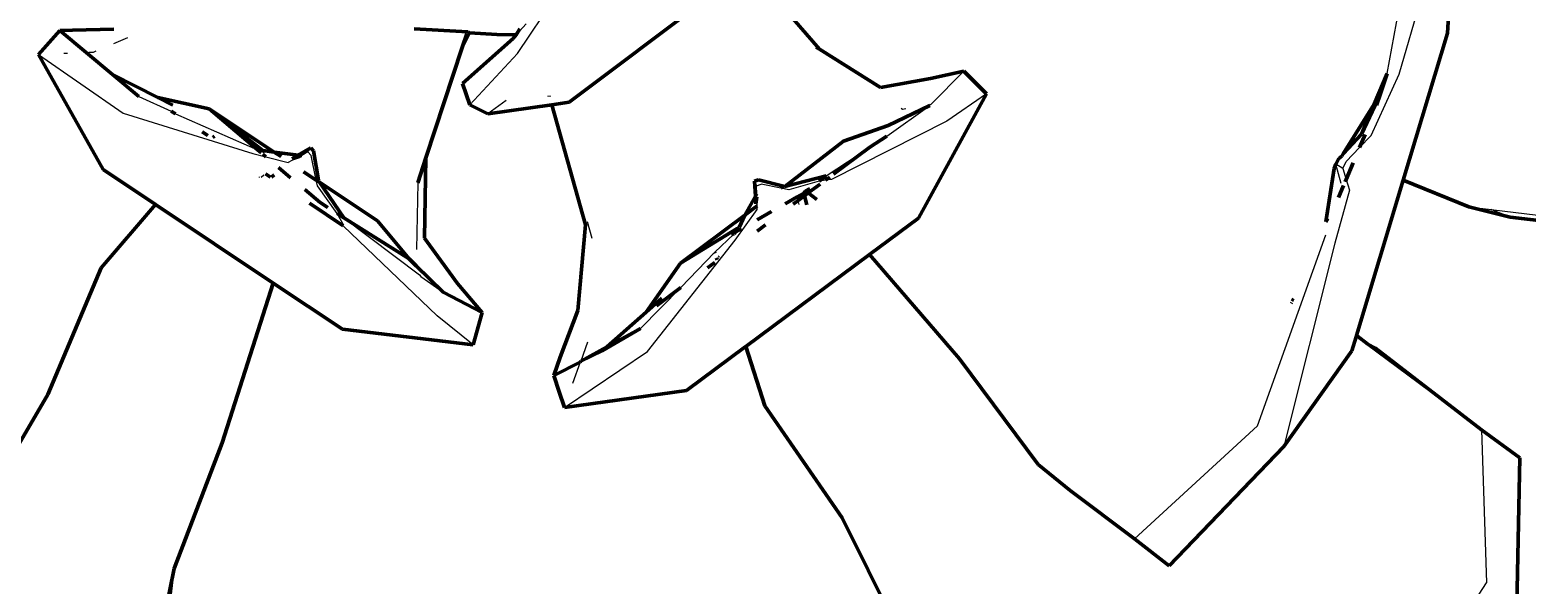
# Model space of a CAD drawing. Header units: millimetres. Extents: x 4307 to 31003, y 2809 to 20009.
# Drawn here: x 13529.1 to 13594.1, y 8909.1 to 8933.3 of the extents above; entities that cross this region are included whole.
import ezdxf

# ---------------------------------------------------------------- set-up
doc = ezdxf.new("R2010")
doc.units = ezdxf.units.MM
doc.layers.add('ProfileEdges', color=7, linetype='Continuous')

msp = doc.modelspace()

# ---------------------------------------------------------------- linework, layer by layer
for p, q in [((13588.051, 8931.368), (13589.674, 8940.167)), ((13588.57, 8931.343), (13591.081, 8940.028)), ((13560.084, 8936.22), (13563.231, 8932.519)), ((13550.25, 8932.244), (13552.559, 8935.678)), ((13550.195, 8933.045), (13550.63, 8933.529)), ((13533.295, 8932.917), (13532.693, 8932.663)), ((13548.084, 8933.177), (13548.044, 8933.097)), ((13549.229, 8933.112), (13549.35, 8933.059)), ((13529.427, 8932.193), (13533.11, 8929.642)), ((13530.685, 8932.24), (13530.527, 8932.234)), ((13531.797, 8932.286), (13531.62, 8932.278)), ((13531.918, 8932.337), (13531.797, 8932.286)), ((13550.25, 8932.244), (13548.175, 8930.005)), ((13569.643, 8931.468), (13568.225, 8930.03)), ((13587.362, 8928.676), (13588.57, 8931.343)), ((13533.785, 8930.37), (13535.201, 8929.733)), ((13570.637, 8930.481), (13568.904, 8929.29)), ((13533.11, 8929.642), (13538.748, 8927.891)), ((13535.381, 8929.613), (13538.946, 8928.049)), ((13549.752, 8930.188), (13548.959, 8929.609)), ((13566.305, 8928.645), (13568.175, 8929.98)), ((13566.921, 8929.866), (13566.988, 8929.824)), ((13566.988, 8929.824), (13567.134, 8929.848)), ((13568.193, 8930.025), (13568.175, 8929.98)), ((13568.193, 8930.025), (13568.225, 8930.03)), ((13568.904, 8929.29), (13563.893, 8926.764)), ((13587.362, 8928.676), (13586.85, 8928.144)), ((13538.748, 8927.891), (13539.311, 8927.748)), ((13539.311, 8927.748), (13540.284, 8927.502)), ((13540.756, 8927.76), (13540.284, 8927.502)), ((13541.137, 8927.969), (13540.868, 8927.798)), ((13541.137, 8927.969), (13541.268, 8928.143)), ((13541.284, 8927.809), (13541.137, 8927.969)), ((13541.504, 8926.732), (13541.284, 8927.809)), ((13563.662, 8926.916), (13565.567, 8928.165)), ((13586.85, 8928.144), (13586.269, 8927.54)), ((13586.12, 8927.244), (13585.818, 8927.433)), ((13586.056, 8926.59), (13585.818, 8927.433)), ((13586.12, 8927.244), (13586.269, 8927.54)), ((13586.12, 8927.244), (13586.266, 8926.762)), ((13539.04, 8926.848), (13539.041, 8926.88)), ((13539.109, 8926.864), (13539.219, 8926.969)), ((13541.556, 8926.48), (13541.504, 8926.732)), ((13542.406, 8925.283), (13541.556, 8926.48)), ((13545.922, 8926.619), (13545.855, 8923.716)), ((13560.554, 8926.687), (13560.641, 8926.479)), ((13560.641, 8926.479), (13560.835, 8926.56)), ((13560.651, 8926.135), (13560.641, 8926.479)), ((13561.688, 8926.382), (13560.835, 8926.56)), ((13562.045, 8926.307), (13561.688, 8926.382)), ((13563.366, 8926.685), (13562.045, 8926.307)), ((13563.631, 8926.725), (13563.366, 8926.685)), ((13563.893, 8926.764), (13563.631, 8926.725)), ((13586.266, 8926.762), (13586.407, 8926.297)), ((13560.654, 8926.011), (13560.651, 8926.135)), ((13560.665, 8925.615), (13560.654, 8926.011)), ((13562.45, 8925.845), (13562.409, 8926.004)), ((13562.494, 8925.668), (13562.45, 8925.845)), ((13586.407, 8926.297), (13585.782, 8923.988)), ((13542.671, 8924.811), (13542.406, 8925.283)), ((13542.7, 8925.098), (13545.995, 8922.617)), ((13559.708, 8924.114), (13560.669, 8925.459)), ((13560.669, 8925.459), (13560.665, 8925.615)), ((13591.606, 8925.567), (13592.572, 8925.451)), ((13593.402, 8925.121), (13592.572, 8925.451)), ((13592.572, 8925.451), (13599.618, 8924.603)), ((13542.67, 8924.75), (13542.671, 8924.811)), ((13546.757, 8920.832), (13542.67, 8924.75)), ((13553.273, 8924.925), (13553.474, 8924.212)), ((13558.816, 8923.589), (13559.664, 8924.391)), ((13555.904, 8919.284), (13559.708, 8924.114)), ((13582.417, 8916.05), (13585.387, 8924.348)), ((13585.782, 8923.988), (13583.56, 8915.138)), ((13557.355, 8922.055), (13558.816, 8923.589)), ((13559.036, 8923.378), (13558.968, 8923.436)), ((13545.84, 8923.067), (13545.839, 8923.005)), ((13545.995, 8922.617), (13546.048, 8922.544)), ((13546.048, 8922.544), (13547.011, 8921.853)), ((13555.595, 8920.274), (13557.355, 8922.055)), ((13583.836, 8921.423), (13583.936, 8921.369)), ((13548.316, 8919.561), (13546.757, 8920.832)), ((13592.156, 8915.868), (13586.696, 8919.921)), ((13552.291, 8916.841), (13555.904, 8919.284)), ((13553.292, 8919.677), (13552.996, 8918.864)), ((13560.997, 8916.911), (13560.151, 8919.483)), ((13552.979, 8918.818), (13552.638, 8917.883)), ((13577.071, 8911.13), (13582.417, 8916.05)), ((13592.156, 8915.868), (13592.371, 8909.211)), ((13572.878, 8914.356), (13577.071, 8911.13)), ((13535.318, 8909.845), (13535.187, 8908.607)), ((13586.632, 8900.429), (13592.371, 8909.211))]:
    msp.add_line(p, q)
at = {"layer": 'ProfileEdges', "lineweight": 211}
for p, q in [((13591.081, 8940.028), (13590.673, 8933.121)), ((13560.084, 8936.22), (13563.372, 8932.431)), ((13552.491, 8930.12), (13558.475, 8934.638)), ((13529.427, 8932.193), (13530.36, 8933.242)), ((13530.36, 8933.242), (13530.901, 8933.25)), ((13532.64, 8931.33), (13530.36, 8933.242)), ((13532.705, 8933.299), (13530.901, 8933.25)), ((13548.084, 8933.177), (13545.752, 8933.31)), ((13548.162, 8933.142), (13547.849, 8932.505)), ((13547.849, 8932.505), (13548.044, 8933.097)), ((13547.862, 8930.933), (13550.056, 8932.889)), ((13548.162, 8933.142), (13548.084, 8933.177)), ((13548.177, 8933.172), (13548.162, 8933.142)), ((13549.35, 8933.059), (13548.162, 8933.142)), ((13549.35, 8933.059), (13550.195, 8933.045)), ((13550.056, 8932.889), (13550.195, 8933.045)), ((13550.356, 8933.312), (13550.195, 8933.045)), ((13590.673, 8933.121), (13588.747, 8926.729)), ((13532.244, 8927.187), (13529.427, 8932.193)), ((13546.268, 8927.703), (13547.849, 8932.505)), ((13563.372, 8932.431), (13563.231, 8932.519)), ((13566.03, 8930.761), (13563.372, 8932.431)), ((13533.785, 8930.37), (13532.64, 8931.33)), ((13534.613, 8930.327), (13532.64, 8931.33)), ((13547.862, 8930.933), (13548.175, 8930.005)), ((13568.205, 8931.157), (13566.03, 8930.761)), ((13568.205, 8931.157), (13569.643, 8931.468)), ((13569.643, 8931.468), (13570.637, 8930.481)), ((13587.483, 8930.031), (13588.051, 8931.368)), ((13587.75, 8930.457), (13588.051, 8931.368)), ((13534.613, 8930.327), (13536.852, 8929.828)), ((13535.265, 8929.996), (13534.613, 8930.327)), ((13551.632, 8930.376), (13551.624, 8930.405)), ((13570.637, 8930.481), (13567.681, 8925.083)), ((13587.75, 8930.457), (13586.933, 8928.736)), ((13587.483, 8930.031), (13587.75, 8930.457)), ((13587.591, 8929.987), (13587.75, 8930.457)), ((13535.381, 8929.613), (13535.201, 8929.733)), ((13539.667, 8927.955), (13536.852, 8929.828)), ((13538.946, 8928.049), (13536.852, 8929.828)), ((13536.852, 8929.828), (13539.186, 8928.018)), ((13548.959, 8929.609), (13548.175, 8930.005)), ((13551.735, 8930.011), (13548.959, 8929.609)), ((13552.491, 8930.12), (13551.735, 8930.011)), ((13553.207, 8924.782), (13551.735, 8930.011)), ((13566.36, 8929.108), (13568.175, 8929.98)), ((13586.133, 8927.874), (13587.483, 8930.031)), ((13586.933, 8928.736), (13587.483, 8930.031)), ((13564.423, 8928.431), (13566.36, 8929.108)), ((13536.795, 8928.67), (13536.542, 8928.839)), ((13537.075, 8928.638), (13537.011, 8928.584)), ((13561.864, 8926.46), (13564.423, 8928.431)), ((13565.567, 8928.165), (13566.305, 8928.645)), ((13586.133, 8927.874), (13586.933, 8928.736)), ((13586.85, 8928.144), (13587.09, 8928.714)), ((13539.109, 8927.919), (13538.946, 8928.049)), ((13539.186, 8928.018), (13538.946, 8928.049)), ((13539.311, 8927.748), (13539.176, 8927.862)), ((13539.186, 8928.018), (13539.269, 8927.953)), ((13539.667, 8927.955), (13539.186, 8928.018)), ((13539.97, 8927.753), (13539.667, 8927.955)), ((13540.719, 8927.817), (13539.667, 8927.955)), ((13540.454, 8927.66), (13540.719, 8927.817)), ((13540.756, 8927.76), (13540.454, 8927.66)), ((13540.719, 8927.817), (13541.268, 8928.143)), ((13540.833, 8927.802), (13540.719, 8927.817)), ((13540.833, 8927.802), (13540.756, 8927.76)), ((13540.868, 8927.798), (13540.833, 8927.802)), ((13541.268, 8928.143), (13541.385, 8928.002)), ((13541.599, 8926.725), (13541.385, 8928.002)), ((13545.922, 8926.619), (13546.268, 8927.703)), ((13546.212, 8924.204), (13546.268, 8927.703)), ((13565.567, 8928.165), (13563.989, 8926.991)), ((13585.818, 8927.433), (13585.95, 8927.676)), ((13585.95, 8927.676), (13586.073, 8927.777)), ((13586.073, 8927.777), (13586.133, 8927.874)), ((13534.515, 8925.67), (13532.244, 8927.187)), ((13539.514, 8926.856), (13539.291, 8927.005)), ((13540.387, 8926.838), (13539.856, 8927.288)), ((13541.504, 8926.732), (13540.952, 8927.099)), ((13585.388, 8924.923), (13585.748, 8927.239)), ((13585.818, 8927.433), (13585.748, 8927.239)), ((13586.266, 8926.762), (13586.573, 8927.489)), ((13539.667, 8926.962), (13539.556, 8926.855)), ((13541.59, 8926.675), (13541.504, 8926.732)), ((13541.599, 8926.725), (13541.59, 8926.675)), ((13541.59, 8926.675), (13541.649, 8926.636)), ((13544.164, 8924.962), (13541.649, 8926.636)), ((13541.649, 8926.636), (13542.7, 8925.098)), ((13560.554, 8926.687), (13560.72, 8926.747)), ((13560.594, 8926.034), (13560.554, 8926.687)), ((13560.72, 8926.747), (13561.811, 8926.474)), ((13561.688, 8926.382), (13561.811, 8926.474)), ((13561.811, 8926.474), (13561.864, 8926.46)), ((13561.864, 8926.46), (13563.662, 8926.916)), ((13562.771, 8926.262), (13562.951, 8926.362)), ((13563.404, 8926.555), (13562.888, 8926.172)), ((13563.366, 8926.685), (13563.662, 8926.916)), ((13563.818, 8926.863), (13563.631, 8926.725)), ((13585.938, 8925.983), (13586.158, 8926.505)), ((13586.222, 8926.656), (13586.266, 8926.762)), ((13588.747, 8926.729), (13586.711, 8919.97)), ((13588.747, 8926.729), (13591.606, 8925.567)), ((13541.671, 8925.753), (13541.002, 8926.319)), ((13542.67, 8924.75), (13541.205, 8925.728)), ((13541.671, 8925.753), (13542.007, 8925.537)), ((13560.594, 8926.034), (13560.129, 8925.213)), ((13560.651, 8926.135), (13560.594, 8926.034)), ((13560.614, 8925.704), (13560.594, 8926.034)), ((13560.654, 8926.011), (13560.614, 8925.704)), ((13561.88, 8925.701), (13562.409, 8926.004)), ((13562.45, 8925.845), (13562.23, 8925.682)), ((13562.409, 8926.004), (13562.701, 8926.17)), ((13562.728, 8926.053), (13562.45, 8925.845)), ((13562.701, 8926.17), (13562.771, 8926.262)), ((13562.701, 8926.17), (13562.728, 8926.053)), ((13562.888, 8926.172), (13562.728, 8926.053)), ((13562.728, 8926.053), (13562.821, 8925.651)), ((13562.771, 8926.262), (13562.888, 8926.172)), ((13562.888, 8926.172), (13563.257, 8925.888)), ((13532.159, 8922.915), (13534.515, 8925.67)), ((13539.634, 8922.254), (13534.515, 8925.67)), ((13542.7, 8925.098), (13542.406, 8925.283)), ((13545.534, 8923.305), (13542.7, 8925.098)), ((13557.337, 8923.12), (13560.129, 8925.213)), ((13560.129, 8925.213), (13559.879, 8924.677)), ((13560.129, 8925.213), (13560.665, 8925.615)), ((13560.667, 8925.007), (13561.29, 8925.363)), ((13567.681, 8925.083), (13565.544, 8923.494)), ((13585.476, 8925.059), (13585.388, 8924.923)), ((13591.606, 8925.567), (13593.402, 8925.121)), ((13593.402, 8925.121), (13601.603, 8924.176)), ((13544.164, 8924.962), (13545.534, 8923.305)), ((13552.867, 8921.067), (13553.207, 8924.782)), ((13557.337, 8923.12), (13559.798, 8924.627)), ((13559.664, 8924.391), (13559.544, 8924.369)), ((13559.725, 8924.471), (13559.664, 8924.391)), ((13559.798, 8924.627), (13559.725, 8924.471)), ((13559.984, 8924.618), (13559.725, 8924.471)), ((13559.798, 8924.627), (13559.879, 8924.677)), ((13561.034, 8924.792), (13560.664, 8924.517)), ((13547.641, 8922.236), (13546.212, 8924.204)), ((13545.534, 8923.305), (13545.839, 8923.005)), ((13557.337, 8923.12), (13555.836, 8920.989)), ((13558.828, 8923.15), (13558.506, 8922.911)), ((13558.816, 8923.589), (13558.83, 8923.547)), ((13558.894, 8923.353), (13558.926, 8923.258)), ((13565.544, 8923.494), (13560.175, 8919.501)), ((13565.544, 8923.494), (13569.454, 8918.96)), ((13529.834, 8917.406), (13532.159, 8922.915)), ((13545.839, 8923.005), (13547.011, 8921.853)), ((13539.634, 8922.254), (13537.409, 8915.306)), ((13542.646, 8920.243), (13539.634, 8922.254)), ((13548.707, 8920.977), (13547.011, 8921.853)), ((13547.641, 8922.236), (13548.707, 8920.977)), ((13557.355, 8922.055), (13556.289, 8921.261)), ((13556.527, 8921.6), (13555.836, 8920.989)), ((13584, 8921.499), (13583.895, 8921.554)), ((13548.707, 8920.977), (13548.316, 8919.561)), ((13552.867, 8921.067), (13552.104, 8919.038)), ((13555.836, 8920.989), (13554.128, 8919.478)), ((13548.316, 8919.561), (13542.646, 8920.243)), ((13553.93, 8919.303), (13555.595, 8920.274)), ((13555.595, 8920.274), (13554.128, 8919.478)), ((13586.696, 8919.921), (13586.512, 8919.307)), ((13586.711, 8919.97), (13586.696, 8919.921)), ((13586.76, 8919.938), (13586.711, 8919.97)), ((13586.76, 8919.938), (13587.206, 8919.601)), ((13554.128, 8919.478), (13552.996, 8918.864)), ((13553.93, 8919.303), (13552.996, 8918.864)), ((13554.128, 8919.478), (13553.93, 8919.303)), ((13560.151, 8919.483), (13557.59, 8917.579)), ((13560.175, 8919.501), (13560.151, 8919.483)), ((13560.175, 8919.501), (13560.997, 8916.911)), ((13586.512, 8919.307), (13583.56, 8915.138)), ((13587.206, 8919.601), (13587.547, 8919.417)), ((13587.547, 8919.417), (13592.156, 8915.868)), ((13551.831, 8918.233), (13552.104, 8919.038)), ((13552.979, 8918.818), (13551.831, 8918.233)), ((13552.996, 8918.864), (13552.979, 8918.818)), ((13569.454, 8918.96), (13572.878, 8914.356)), ((13552.059, 8917.53), (13551.831, 8918.233)), ((13527.2, 8912.906), (13529.834, 8917.406)), ((13552.291, 8916.841), (13552.059, 8917.53)), ((13557.59, 8917.579), (13552.291, 8916.841)), ((13560.997, 8916.911), (13564.355, 8912.045)), ((13537.409, 8915.306), (13535.318, 8909.845)), ((13592.156, 8915.868), (13593.819, 8914.647)), ((13583.56, 8915.138), (13578.573, 8909.959)), ((13593.819, 8914.647), (13593.689, 8908.223)), ((13572.878, 8914.356), (13574.27, 8913.229)), ((13574.27, 8913.229), (13577.071, 8911.13)), ((13566.735, 8907.269), (13564.355, 8912.045)), ((13577.071, 8911.13), (13578.573, 8909.959)), ((13534.954, 8907.984), (13535.318, 8909.845))]:
    msp.add_line(p, q, dxfattribs=at)

doc.saveas('drawing.dxf')
